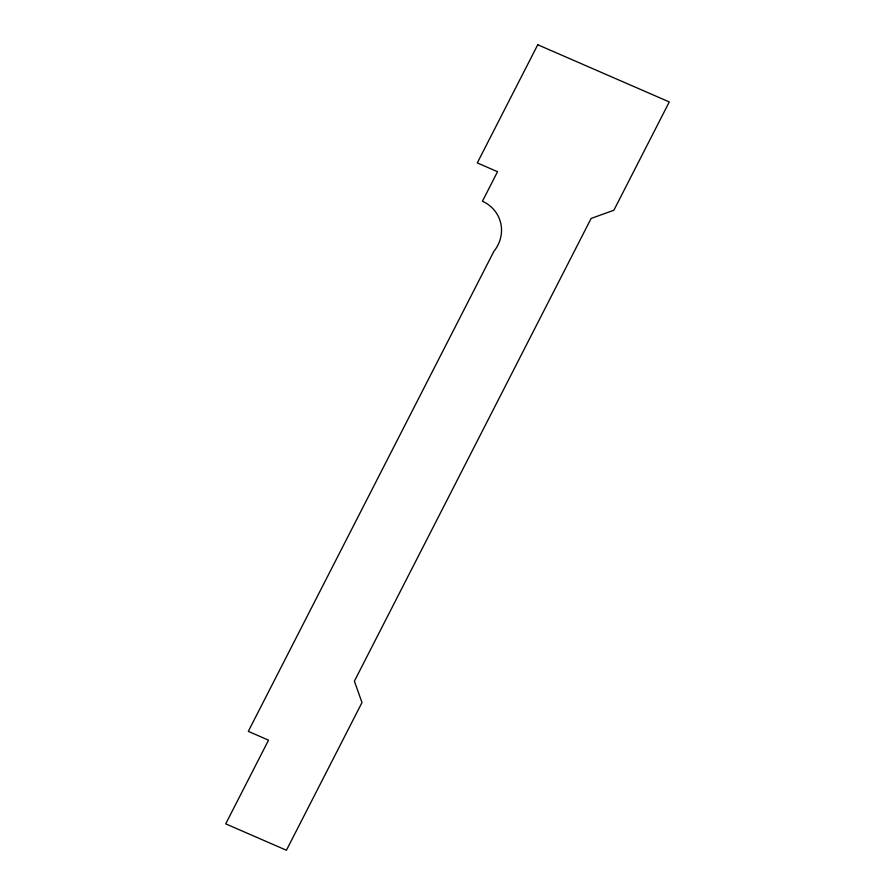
<?xml version="1.0" encoding="UTF-8"?>
<svg xmlns="http://www.w3.org/2000/svg" width="895" height="895" viewBox="0 0 895 895"><rect width="100%" height="100%" fill="white"/><g stroke="black" fill="none" stroke-linecap="round" stroke-linejoin="round"><path stroke-width="1.34" d="M537.75 44.75L477.292 162.901L497.531 171.706L482.416 201.241A35.297 33.149 -20.8 0 1 493.883 251.361L248.307 731.36L268.534 740.165L225.719 823.847L286.422 850.25L361.994 702.553L354.375 681.184L591.136 218.425L613.869 210.247L669.281 101.941L537.75 44.75"/></g></svg>
